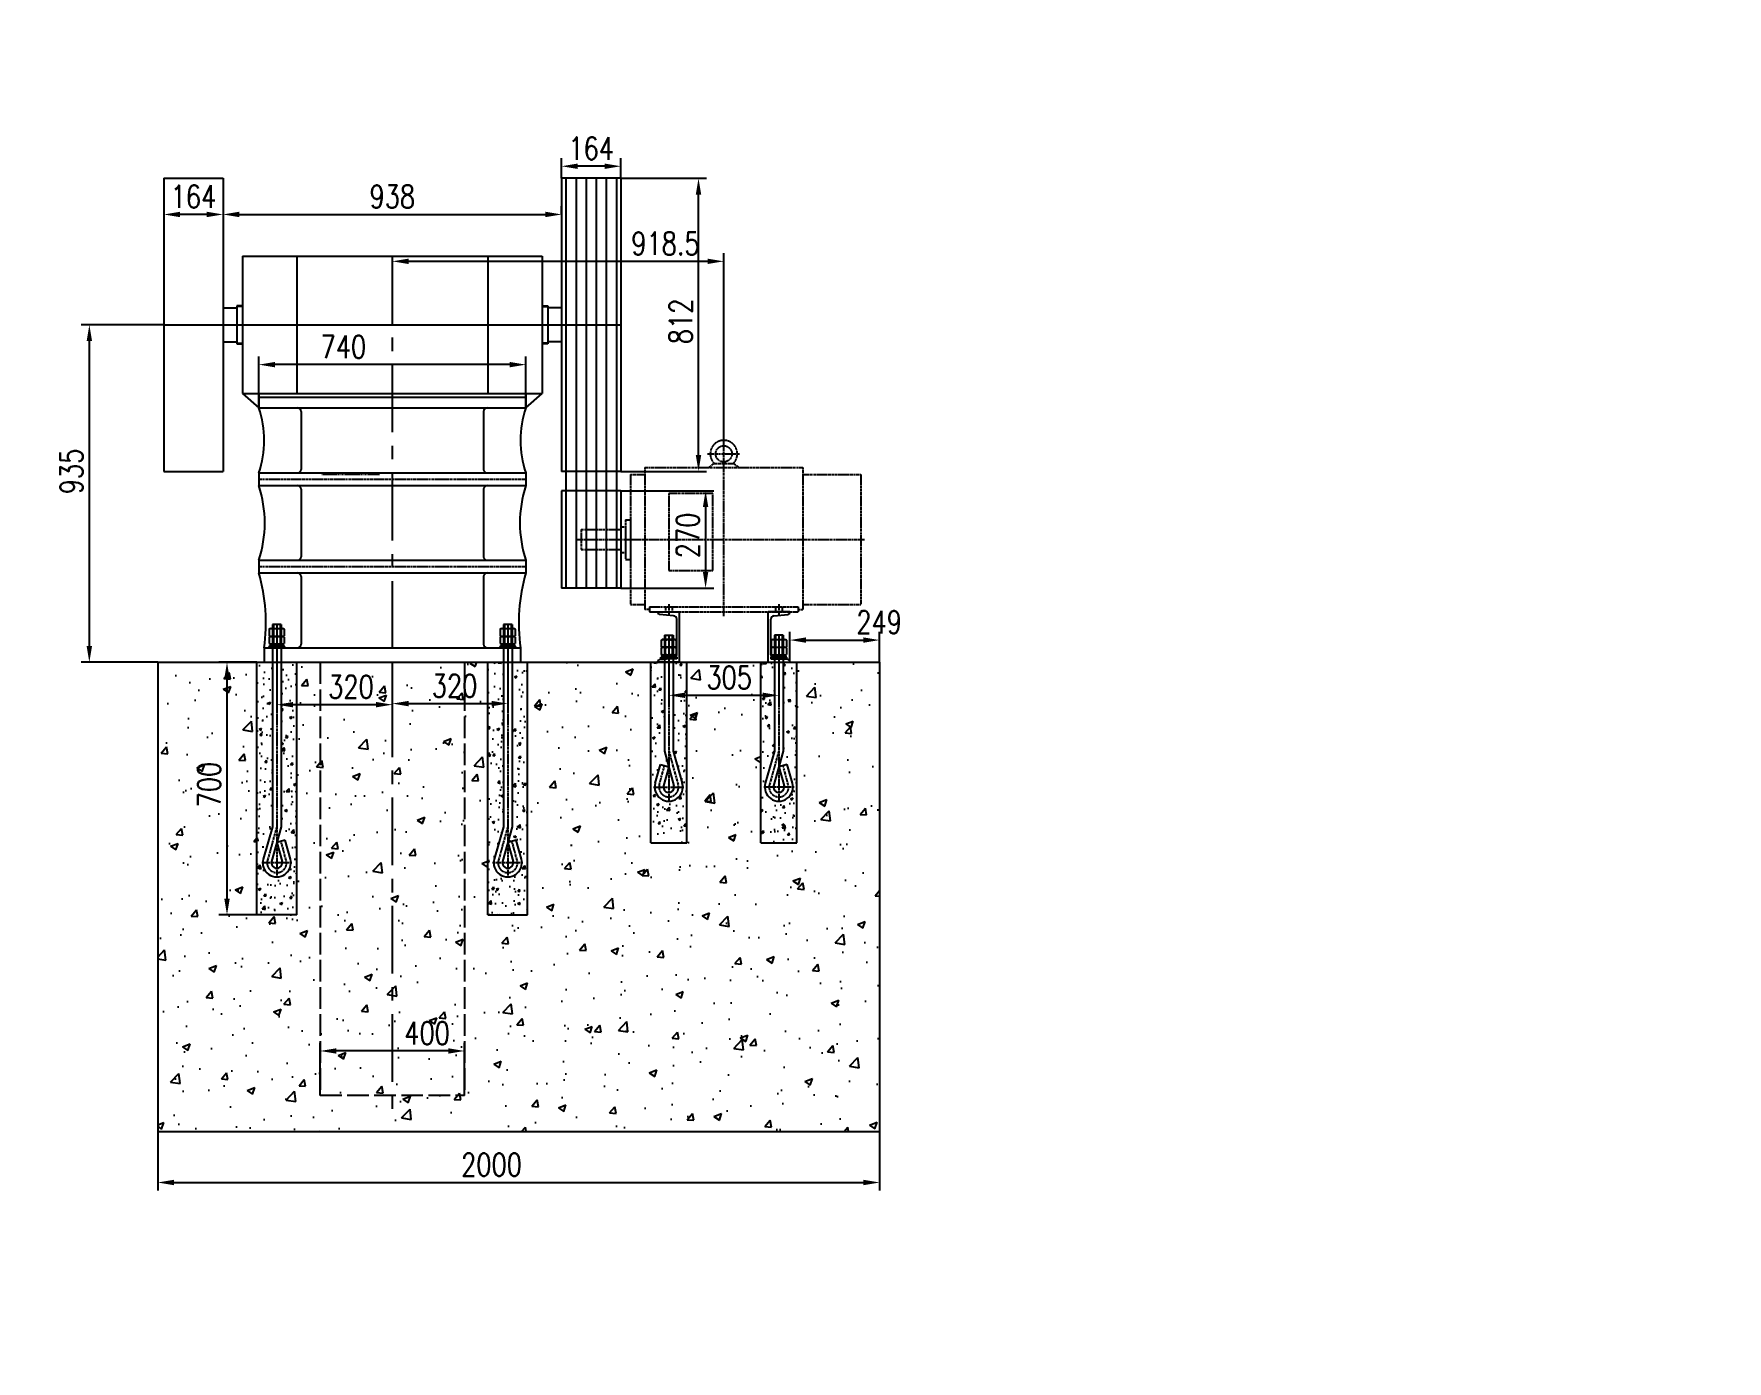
# Model space of a CAD drawing. Extents: x -2130 to 40755, y -2746 to 19315.
# Drawn here: x 11392 to 16084, y 3504 to 7182 of the extents above; entities that cross this region are included whole.
import ezdxf

# ---------------------------------------------------------------- set-up
doc = ezdxf.new("R2010")
doc.units = 0
doc.header["$LTSCALE"] = 5
doc.header["$MEASUREMENT"] = 0
for name, pattern in [('ACAD_ISO02W100', [15, 12, -3]), ('CENTER', [2, 1.25, -0.25, 0.25, -0.25]), ('DASHED', [0.75, 0.5, -0.25])]:
    doc.linetypes.add(name, pattern=pattern)
doc.layers.get('0').update_dxf_attribs({"linetype": 'CONTINUOUS'})
doc.layers.get('DEFPOINTS').update_dxf_attribs({"linetype": 'CONTINUOUS'})
for name, color, linetype in [('1', 1, 'CONTINUOUS'), ('2', 2, 'DASHED'), ('3', 3, 'CENTER'), ('DIM', 7, 'CONTINUOUS'), ('点画线', 3, 'CENTER'), ('细实线', 1, 'CONTINUOUS'), ('虚线', 2, 'ACAD_ISO02W100')]:
    doc.layers.add(name, color=color, linetype=linetype)
doc.layers.add('粗实线', color=7, linetype='CONTINUOUS', lineweight=25)
doc.styles.add('HZ', font='gbenor.shx', dxfattribs={"bigfont": 'gbcbig.shx'})
doc.styles.get("Standard").update_dxf_attribs({"font": 'gbenor.shx', "bigfont": 'gbcbig.shx'})
doc.styles.add('样式 1', font='txt.shx', dxfattribs={"width": 0.78, "bigfont": 'gbcbig.shx'})
doc.dimstyles.new('20', dxfattribs={"dimscale": 20, "dimtxt": 3.5, "dimasz": 2.5, "dimexe": 0.18, "dimexo": 0, "dimgap": 0.5, "dimtad": 1, "dimtoh": 1, "dimdsep": 46, "dimtxsty": 'Standard', "dimcen": 0.09, "dimclrd": 1, "dimclre": 1, "dimclrt": 3, "dimazin": 2, "dimtm": 1e-09, "dimtfac": 1, "dimtmove": 0, "dimatfit": 3, "dimfxl": 0, "dimtolj": 1, "dimtzin": 0, "dimarcsym": 0})
doc.dimstyles.new('ISO-25', dxfattribs={"dimscale": 18, "dimtxt": 3.5, "dimasz": 2.5, "dimexe": 1.25, "dimexo": 0, "dimgap": 1, "dimtad": 1, "dimtoh": 1, "dimdsep": 46, "dimtxsty": 'HZ', "dimcen": 2.5, "dimclrd": 1, "dimclre": 1, "dimclrt": 3, "dimadec": 0, "dimazin": 0, "dimtfac": 1, "dimtmove": 0, "dimatfit": 0, "dimfxl": 0, "dimarcsym": 0})

# ---------------------------------------------------------------- blocks, each defined once
blk = doc.blocks.new('*D77')
at = {"layer": 'DEFPOINTS', "color": 0}
for p in [(13018.6, 5916), (13018.6, 5646), (13253.6, 5646)]:
    blk.add_point(p, dxfattribs=at)
at = {"layer": '粗实线', "color": 1, "lineweight": -2}
for p, q in [((13018.6, 5916), (13276.1, 5916)), ((13253.6, 5871), (13253.6, 5691)), ((13018.6, 5646), (13276.1, 5646))]:
    blk.add_line(p, q, dxfattribs=at)
at = {"layer": '粗实线', "color": 1}
for points in [[(13246.1, 5871), (13261.1, 5871), (13253.6, 5916)], [(13246.1, 5691), (13261.1, 5691), (13253.6, 5646)]]:
    blk.add_solid(points, dxfattribs=at)
at = {"layer": '粗实线', "color": 3, "insert": (13204.1, 5792.4), "char_height": 63, "attachment_point": 5, "rotation": 90, "style": '样式 1'}
blk.add_mtext('270', dxfattribs=at)
blk = doc.blocks.new('*D76')
at = {"layer": 'DEFPOINTS', "color": 0}
for p in [(13018.6, 6782), (13234, 6782), (13018.6, 5970)]:
    blk.add_point(p, dxfattribs=at)
at = {"layer": '粗实线', "color": 1, "lineweight": -2}
for p, q in [((13018.6, 6782), (13256.5, 6782)), ((13234, 6015), (13234, 6737)), ((13018.6, 5970), (13256.5, 5970))]:
    blk.add_line(p, q, dxfattribs=at)
at = {"layer": '粗实线', "color": 1}
for points in [[(13226.5, 6737), (13241.5, 6737), (13234, 6782)], [(13226.5, 6015), (13241.5, 6015), (13234, 5970)]]:
    blk.add_solid(points, dxfattribs=at)
at = {"layer": '粗实线', "color": 3, "insert": (13184.5, 6385.5), "char_height": 63, "attachment_point": 5, "rotation": 90, "style": '样式 1'}
blk.add_mtext('812', dxfattribs=at)
blk = doc.blocks.new('*D75')
at = {"layer": 'DEFPOINTS', "color": 0}
for p in [(11546.1, 6376), (11752.6, 6376), (11735.6, 5441)]:
    blk.add_point(p, dxfattribs=at)
at = {"layer": '粗实线', "color": 1, "lineweight": -2}
for p, q in [((11752.6, 6376), (11523.6, 6376)), ((11546.1, 5486), (11546.1, 6331)), ((11735.6, 5441), (11523.6, 5441))]:
    blk.add_line(p, q, dxfattribs=at)
at = {"layer": '粗实线', "color": 1}
for points in [[(11538.6, 6331), (11553.6, 6331), (11546.1, 6376)], [(11538.6, 5486), (11553.6, 5486), (11546.1, 5441)]]:
    blk.add_solid(points, dxfattribs=at)
at = {"layer": '粗实线', "color": 3, "insert": (11496.6, 5969.8), "char_height": 63, "attachment_point": 5, "rotation": 90, "style": '样式 1'}
blk.add_mtext('935', dxfattribs=at)
blk = doc.blocks.new('*D67')
at = {"layer": 'DEFPOINTS', "color": 0}
for p in [(11916.6, 6681.9), (12854.6, 6681.9), (12854.6, 6681.9)]:
    blk.add_point(p, dxfattribs=at)
at = {"layer": '粗实线', "color": 1, "lineweight": -2}
for p, q in [((11916.6, 6681.9), (11916.6, 6659.4)), ((11961.6, 6681.9), (12809.6, 6681.9)), ((12854.6, 6681.9), (12854.6, 6704.4))]:
    blk.add_line(p, q, dxfattribs=at)
at = {"layer": '粗实线', "color": 1}
for points in [[(11961.6, 6689.4), (11961.6, 6674.4), (11916.6, 6681.9)], [(12809.6, 6689.4), (12809.6, 6674.4), (12854.6, 6681.9)]]:
    blk.add_solid(points, dxfattribs=at)
at = {"layer": '粗实线', "color": 3, "insert": (12385.6, 6731.4), "char_height": 63, "attachment_point": 5, "style": '样式 1'}
blk.add_mtext('938', dxfattribs=at)
blk = doc.blocks.new('*D74')
at = {"layer": 'DEFPOINTS', "color": 0}
for p in [(11752.6, 6782), (11916.6, 6782), (11752.6, 6681.9)]:
    blk.add_point(p, dxfattribs=at)
at = {"layer": '粗实线', "color": 1, "lineweight": -2}
for p, q in [((11752.6, 6782), (11752.6, 6659.4)), ((11916.6, 6782), (11916.6, 6659.4)), ((11871.6, 6681.9), (11797.6, 6681.9))]:
    blk.add_line(p, q, dxfattribs=at)
at = {"layer": '粗实线', "color": 1}
for points in [[(11797.6, 6689.4), (11797.6, 6674.4), (11752.6, 6681.9)], [(11871.6, 6689.4), (11871.6, 6674.4), (11916.6, 6681.9)]]:
    blk.add_solid(points, dxfattribs=at)
at = {"layer": '粗实线', "color": 3, "insert": (11834.6, 6731.4), "char_height": 63, "attachment_point": 5, "style": '样式 1'}
blk.add_mtext('164', dxfattribs=at)
blk = doc.blocks.new('*D73')
at = {"layer": 'DEFPOINTS', "color": 0}
for p in [(12854.6, 6815.5), (12854.6, 6782), (13018.6, 6782)]:
    blk.add_point(p, dxfattribs=at)
at = {"layer": '粗实线', "color": 1, "lineweight": -2}
for p, q in [((12854.6, 6782), (12854.6, 6838)), ((12973.6, 6815.5), (12899.6, 6815.5)), ((13018.6, 6782), (13018.6, 6838))]:
    blk.add_line(p, q, dxfattribs=at)
at = {"layer": '粗实线', "color": 1}
for points in [[(12899.6, 6823), (12899.6, 6808), (12854.6, 6815.5)], [(12973.6, 6823), (12973.6, 6808), (13018.6, 6815.5)]]:
    blk.add_solid(points, dxfattribs=at)
at = {"layer": '粗实线', "color": 3, "insert": (12936.6, 6865), "char_height": 63, "attachment_point": 5, "style": '样式 1'}
blk.add_mtext('164', dxfattribs=at)
blk = doc.blocks.new('*D72')
at = {"layer": 'DEFPOINTS', "color": 0}
for p in [(12015.6, 6265.7), (12015.6, 6146), (12755.6, 6146)]:
    blk.add_point(p, dxfattribs=at)
at = {"layer": '粗实线', "color": 1, "lineweight": -2}
for p, q in [((12015.6, 6146), (12015.6, 6288.2)), ((12755.6, 6146), (12755.6, 6288.2)), ((12710.6, 6265.7), (12060.6, 6265.7))]:
    blk.add_line(p, q, dxfattribs=at)
at = {"layer": '粗实线', "color": 1}
for points in [[(12060.6, 6273.2), (12060.6, 6258.2), (12015.6, 6265.7)], [(12710.6, 6273.2), (12710.6, 6258.2), (12755.6, 6265.7)]]:
    blk.add_solid(points, dxfattribs=at)
at = {"layer": '粗实线', "color": 3, "insert": (12250.1, 6315.2), "char_height": 63, "attachment_point": 5, "style": '样式 1'}
blk.add_mtext('740', dxfattribs=at)
blk = doc.blocks.new('*D71')
at = {"layer": 'DEFPOINTS', "color": 0}
for p in [(12185.6, 4364), (12185.6, 4241), (12585.6, 4241)]:
    blk.add_point(p, dxfattribs=at)
at = {"layer": '粗实线', "color": 1, "lineweight": -2}
for p, q in [((12185.6, 4241), (12185.6, 4386.5)), ((12540.6, 4364), (12230.6, 4364)), ((12585.6, 4241), (12585.6, 4386.5))]:
    blk.add_line(p, q, dxfattribs=at)
at = {"layer": '粗实线', "color": 1}
for points in [[(12230.6, 4371.5), (12230.6, 4356.5), (12185.6, 4364)], [(12540.6, 4371.5), (12540.6, 4356.5), (12585.6, 4364)]]:
    blk.add_solid(points, dxfattribs=at)
at = {"layer": '粗实线', "color": 3, "insert": (12482, 4413.5), "char_height": 63, "attachment_point": 5, "style": '样式 1'}
blk.add_mtext('400', dxfattribs=at)
blk = doc.blocks.new('*D66')
at = {"layer": 'DEFPOINTS', "color": 0}
for p in [(11735.6, 4241), (13735.6, 4241), (13735.6, 3999.5)]:
    blk.add_point(p, dxfattribs=at)
at = {"layer": '粗实线', "color": 1, "lineweight": -2}
for p, q in [((11735.6, 4241), (11735.6, 3977)), ((13735.6, 4241), (13735.6, 3977)), ((11780.6, 3999.5), (13690.6, 3999.5))]:
    blk.add_line(p, q, dxfattribs=at)
at = {"layer": '粗实线', "color": 1}
for points in [[(11780.6, 4007), (11780.6, 3992), (11735.6, 3999.5)], [(13690.6, 4007), (13690.6, 3992), (13735.6, 3999.5)]]:
    blk.add_solid(points, dxfattribs=at)
at = {"layer": '粗实线', "color": 3, "insert": (12660.5, 4049), "char_height": 63, "attachment_point": 5, "style": '样式 1'}
blk.add_mtext('2000', dxfattribs=at)
blk = doc.blocks.new('*U1', base_point=(2532.7, -20449.1))
at = {"color": 7}
for p, q in [((2599.2, -20249.1), (3037.2, -20249.1)), ((2599.2, -20249.1), (2599.2, -20642.5)), ((2777, -20249.1), (2791.5, -20237.9)), ((2791.5, -20237.9), (2845, -20237.9)), ((2845, -20237.9), (2859.5, -20249.1)), ((3037.2, -20249.1), (3037.2, -20642.5)), ((2559.3, -20269.1), (2559.3, -20629.1)), ((2559.3, -20269.1), (2599.2, -20269.1)), ((2599.2, -20269.1), (2599.2, -20629.1)), ((3037.2, -20269.1), (3037.2, -20642.5)), ((3037.2, -20269.1), (3197.7, -20269.1)), ((3197.7, -20269.1), (3197.7, -20629.1)), ((2787.7, -20321), (2665.7, -20321)), ((2665.7, -20321), (2665.7, -20534.5)), ((2787.7, -20534.5), (2787.7, -20321)), ((2546, -20394.1), (2546, -20504.1)), ((2546, -20394.1), (2559.3, -20394.1)), ((2559.3, -20394.1), (2559.3, -20504.1)), ((2422.7, -20421.6), (2532.7, -20421.6)), ((2422.7, -20421.6), (2422.7, -20476.6)), ((2532.7, -20413.4), (2532.7, -20484.9)), ((2532.7, -20413.4), (2546, -20413.4)), ((2532.7, -20421.6), (2532.7, -20476.6)), ((2546, -20413.4), (2546, -20484.9)), ((2422.7, -20476.6), (2532.7, -20476.6)), ((2532.7, -20484.9), (2546, -20484.9)), ((2546, -20504.1), (2559.3, -20504.1)), ((2665.7, -20534.5), (2787.7, -20534.5)), ((2559.3, -20629.1), (2599.2, -20629.1)), ((2612.5, -20642.5), (2599.2, -20642.5)), ((2612.5, -20635.8), (3023.9, -20635.8)), ((2612.5, -20635.8), (2612.5, -20649.1)), ((3023.9, -20635.8), (3023.9, -20649.1)), ((3023.9, -20642.5), (3037.2, -20642.5)), ((3037.2, -20629.1), (3197.7, -20629.1)), ((2612.5, -20649.1), (3023.9, -20649.1))]:
    blk.add_line(p, q, dxfattribs=at)
blk.add_circle((2818.2, -20211.6), 22.5, dxfattribs=at)
blk.add_arc((2818.2, -20211.6), 37.5, 315.573, 224.427, dxfattribs=at)
at = {"layer": '1', "color": 1}
blk.add_line((2818.2, -20174.1), (2819.2, -20174.1), dxfattribs=at)
at = {"layer": '2', "color": 2}
for p, q in [((2656.2, -20635.8), (2656.2, -20649.1)), ((2675.2, -20635.8), (2675.2, -20649.1)), ((2961.2, -20635.8), (2961.2, -20649.1)), ((2980.2, -20635.8), (2980.2, -20649.1))]:
    blk.add_line(p, q, dxfattribs=at)
at = {"layer": '3', "color": 3}
for p, q in [((2818.2, -20661.1), (2818.2, -20163.1)), ((2773.2, -20211.6), (2863.2, -20211.6)), ((2411.7, -20449.1), (3208.7, -20449.1)), ((2665.7, -20627.8), (2665.7, -20657.1)), ((2970.7, -20627.8), (2970.7, -20657.1))]:
    blk.add_line(p, q, dxfattribs=at)
blk = doc.blocks.new('*D100')
at = {"layer": 'DEFPOINTS', "color": 0}
for p in [(13151.6, 5441), (13456.6, 5441), (13456.6, 5349.5)]:
    blk.add_point(p, dxfattribs=at)
at = {"layer": '粗实线', "color": 1, "lineweight": -2}
for p, q in [((13151.6, 5441), (13151.6, 5327)), ((13456.6, 5441), (13456.6, 5327)), ((13196.6, 5349.5), (13411.6, 5349.5))]:
    blk.add_line(p, q, dxfattribs=at)
at = {"layer": '粗实线', "color": 1}
for points in [[(13196.6, 5357), (13196.6, 5342), (13151.6, 5349.5)], [(13411.6, 5357), (13411.6, 5342), (13456.6, 5349.5)]]:
    blk.add_solid(points, dxfattribs=at)
at = {"layer": '粗实线', "color": 3, "insert": (13319.1, 5399), "char_height": 63, "attachment_point": 5, "style": '样式 1'}
blk.add_mtext('305', dxfattribs=at)
blk = doc.blocks.new('*D101')
at = {"layer": 'DEFPOINTS', "color": 0}
for p in [(13735.6, 5502.5), (13486.6, 5442.3), (13735.6, 5441)]:
    blk.add_point(p, dxfattribs=at)
at = {"layer": '粗实线', "color": 1, "lineweight": -2}
for p, q in [((13486.6, 5442.3), (13486.6, 5525)), ((13531.6, 5502.5), (13690.6, 5502.5)), ((13735.6, 5441), (13735.6, 5525))]:
    blk.add_line(p, q, dxfattribs=at)
at = {"layer": '粗实线', "color": 1}
for points in [[(13531.6, 5510), (13531.6, 5495), (13486.6, 5502.5)], [(13690.6, 5510), (13690.6, 5495), (13735.6, 5502.5)]]:
    blk.add_solid(points, dxfattribs=at)
at = {"layer": '粗实线', "color": 3, "insert": (13734.5, 5552), "char_height": 63, "attachment_point": 5, "style": '样式 1'}
blk.add_mtext('249', dxfattribs=at)
blk = doc.blocks.new('*D104')
at = {"layer": 'DEFPOINTS', "color": 0}
for p in [(12010.6, 5441), (11927.5, 4741), (12010.6, 4741)]:
    blk.add_point(p, dxfattribs=at)
at = {"layer": '粗实线', "color": 1, "lineweight": -2}
for p, q in [((12010.6, 5441), (11905, 5441)), ((11927.5, 5396), (11927.5, 4786)), ((12010.6, 4741), (11905, 4741))]:
    blk.add_line(p, q, dxfattribs=at)
at = {"layer": '粗实线', "color": 1}
for points in [[(11920, 5396), (11935, 5396), (11927.5, 5441)], [(11920, 4786), (11935, 4786), (11927.5, 4741)]]:
    blk.add_solid(points, dxfattribs=at)
at = {"layer": '粗实线', "color": 3, "insert": (11878, 5102), "char_height": 63, "attachment_point": 5, "rotation": 90, "style": '样式 1'}
blk.add_mtext('700', dxfattribs=at)
blk = doc.blocks.new('*D106')
at = {"layer": 'DEFPOINTS', "color": 0}
for p in [(12065.6, 5441), (12385.6, 5441), (12065.6, 5323.5)]:
    blk.add_point(p, dxfattribs=at)
at = {"layer": '粗实线', "color": 1, "lineweight": -2}
for p, q in [((12065.6, 5441), (12065.6, 5301)), ((12385.6, 5441), (12385.6, 5301)), ((12340.6, 5323.5), (12110.6, 5323.5))]:
    blk.add_line(p, q, dxfattribs=at)
at = {"layer": '粗实线', "color": 1}
for points in [[(12110.6, 5331), (12110.6, 5316), (12065.6, 5323.5)], [(12340.6, 5331), (12340.6, 5316), (12385.6, 5323.5)]]:
    blk.add_solid(points, dxfattribs=at)
at = {"layer": '粗实线', "color": 3, "insert": (12271, 5373), "char_height": 63, "attachment_point": 5, "style": '样式 1'}
blk.add_mtext('320', dxfattribs=at)
blk = doc.blocks.new('*D107')
at = {"layer": 'DEFPOINTS', "color": 0}
for p in [(12385.6, 5441), (12705.6, 5441), (12705.6, 5326.5)]:
    blk.add_point(p, dxfattribs=at)
at = {"layer": '粗实线', "color": 1, "lineweight": -2}
for p, q in [((12385.6, 5441), (12385.6, 5304)), ((12705.6, 5441), (12705.6, 5304)), ((12430.6, 5326.5), (12660.6, 5326.5))]:
    blk.add_line(p, q, dxfattribs=at)
at = {"layer": '粗实线', "color": 1}
for points in [[(12430.6, 5334), (12430.6, 5319), (12385.6, 5326.5)], [(12660.6, 5334), (12660.6, 5319), (12705.6, 5326.5)]]:
    blk.add_solid(points, dxfattribs=at)
at = {"layer": '粗实线', "color": 3, "insert": (12558, 5376), "char_height": 63, "attachment_point": 5, "style": '样式 1'}
blk.add_mtext('320', dxfattribs=at)
blk = doc.blocks.new('*D108')
at = {"layer": 'DEFPOINTS', "color": 0}
for p in [(12385.6, 6566), (13304.1, 6552), (13304.1, 6067)]:
    blk.add_point(p, dxfattribs=at)
at = {"layer": '粗实线', "color": 1, "lineweight": -2}
for p, q in [((13304.1, 6067), (13304.1, 6574.5)), ((12385.6, 6566), (12385.6, 6529.5)), ((12430.6, 6552), (13259.1, 6552))]:
    blk.add_line(p, q, dxfattribs=at)
at = {"layer": '粗实线', "color": 1}
for points in [[(12430.6, 6559.5), (12430.6, 6544.5), (12385.6, 6552)], [(13259.1, 6559.5), (13259.1, 6544.5), (13304.1, 6552)]]:
    blk.add_solid(points, dxfattribs=at)
at = {"layer": '粗实线', "color": 3, "insert": (13142.5, 6601.5), "char_height": 63, "attachment_point": 5, "style": '样式 1'}
blk.add_mtext('918.5', dxfattribs=at)
blk = doc.blocks.new('*U2')
at = {"layer": '3', "color": 7, "linetype": 'Continuous'}
for p, q in [((212.3, -21297.5), (212.3, -21301.5)), ((256.3, -21297.5), (212.3, -21297.5)), ((256.3, -21301.5), (256.3, -21297.5)), ((212.3, -21301.5), (256.3, -21301.5))]:
    blk.add_line(p, q, dxfattribs=at)
at = {"layer": '3', "color": 3, "linetype": 'CENTER'}
blk.add_line((234.3, -21289.5), (234.3, -21309.5), dxfattribs=at)
blk = doc.blocks.new('*U3')
at = {"layer": '3', "color": 7, "linetype": 'Continuous'}
for p, q in [((216.1, -21291.5), (216.1, -21297.5)), ((252.6, -21291.5), (216.1, -21291.5)), ((216.1, -21297.5), (252.6, -21297.5)), ((234.3, -21297.5), (230.8, -21291.5)), ((234.3, -21291.5), (237.8, -21297.5)), ((252.6, -21297.5), (252.6, -21291.5))]:
    blk.add_line(p, q, dxfattribs=at)
at = {"layer": '3', "color": 3, "linetype": 'CENTER'}
blk.add_line((234.3, -21279.5), (234.3, -21309.5), dxfattribs=at)
blk = doc.blocks.new('*U4')
at = {"layer": '3', "color": 7, "linetype": 'Continuous'}
for p, q in [((213.5, -21271.6), (216.3, -21270)), ((213.5, -21271.6), (213.5, -21289.9)), ((213.5, -21289.9), (216.3, -21291.5)), ((216.3, -21270), (252.3, -21270)), ((216.3, -21291.5), (252.3, -21291.5)), ((223.9, -21271.6), (223.9, -21289.9)), ((244.7, -21271.6), (244.7, -21289.9)), ((252.3, -21270), (255.1, -21271.6)), ((252.3, -21291.5), (255.1, -21289.9)), ((255.1, -21271.6), (255.1, -21289.9))]:
    blk.add_line(p, q, dxfattribs=at)
at = {"layer": '3', "color": 3, "linetype": 'CENTER'}
blk.add_line((234.3, -21265.7), (234.3, -21295.8), dxfattribs=at)
at = {"layer": '3', "color": 7, "linetype": 'Continuous'}
for centre, radius, start, end in [((218.7, -21279.2), 9.2, 55.6158, 124.3842), ((218.7, -21282.3), 9.2, 235.6158, 304.3842), ((234.3, -21304.4), 34.4, 72.412, 107.588), ((234.3, -21257.1), 34.4, 252.412, 287.588), ((249.9, -21279.2), 9.2, 55.6158, 124.3842), ((249.9, -21282.3), 9.2, 235.6158, 304.3842)]:
    blk.add_arc(centre, radius, start, end, dxfattribs=at)
blk = doc.blocks.new('*D278')
at = {"color": 1, "lineweight": -2}
for p, q in [((6935.4, 16333.9), (7097.2, 16333.9)), ((7093.6, 16283.9), (7093.6, 16121.9)), ((6935.4, 16071.9), (7097.2, 16071.9))]:
    blk.add_line(p, q, dxfattribs=at)
at = {"color": 1}
for points in [[(7085.3, 16283.9), (7101.9, 16283.9), (7093.6, 16333.9)], [(7085.3, 16121.9), (7101.9, 16121.9), (7093.6, 16071.9)]]:
    blk.add_solid(points, dxfattribs=at)
at = {"layer": 'DEFPOINTS', "color": 0}
for p in [(6935.4, 16333.9), (6935.4, 16071.9), (7093.6, 16071.9), (39034.1, 3641.5), (39354.1, 3641.5), (39354.1, 3527)]:
    blk.add_point(p, dxfattribs=at)
at = {"layer": '粗实线', "color": 1, "lineweight": -2}
for p, q in [((39034.1, 3641.5), (39034.1, 3504.5)), ((39354.1, 3641.5), (39354.1, 3504.5)), ((39079.1, 3527), (39309.1, 3527))]:
    blk.add_line(p, q, dxfattribs=at)
at = {"layer": '粗实线', "color": 1}
for points in [[(39079.1, 3534.5), (39079.1, 3519.5), (39034.1, 3527)], [(39309.1, 3534.5), (39309.1, 3519.5), (39354.1, 3527)]]:
    blk.add_solid(points, dxfattribs=at)
at = {"color": 3, "insert": (7048.6, 16202.9), "char_height": 70, "attachment_point": 5, "rotation": 90}
blk.add_mtext('\\A1;262', dxfattribs=at)
at = {"layer": '粗实线', "color": 3, "insert": (39206.5, 3576.5), "char_height": 63, "attachment_point": 5, "style": '样式 1'}
blk.add_mtext('320', dxfattribs=at)

msp = doc.modelspace()

# ---------------------------------------------------------------- hatches: boundary and pattern name
h = msp.add_hatch()
h.set_pattern_fill('AR-CONC', color=256, scale=30, style=0)
h.paths.add_polyline_path([(13406.5827, 4941.0272), (13406.5827, 5441.0272), (13201.5827, 5441.0272), (13201.5827, 4941.0272), (13101.5827, 4941.0272), (13101.5827, 5441.0272), (12760.5827, 5441.0272), (12760.5827, 4741.0272), (12650.5827, 4741.0272), (12650.5827, 5441.0272), (12585.5827, 5441.0272), (12585.5827, 4241.0272), (12185.5827, 4241.0272), (12185.5827, 5441.0272), (12120.5827, 5441.0272), (12120.5827, 4741.0272), (12010.5827, 4741.0272), (12010.5827, 5441.0272), (11735.5827, 5441.0272), (11735.5827, 4141.0272), (13735.5827, 4141.0272), (13735.5827, 5441.0272), (13506.5827, 5441.0272), (13506.5827, 4941.0272)])
h.paths.add_polyline_path([(12385.5827, 5441.0272), (12185.5827, 5441.0272), (12185.5827, 4241.0272), (12385.5827, 4241.0272)], flags=17)
h.paths.add_polyline_path([(12385.5827, 4241.0272), (12585.5827, 4241.0272), (12585.5827, 5441.0272), (12385.5827, 5441.0272)], flags=17)
h.paths.add_polyline_path([(13241.9077, 5446.25), (13396.2577, 5446.25), (13396.2577, 5351.75), (13241.9077, 5351.75)], flags=9)
h.paths.add_polyline_path([(11830.75, 5028.92), (11830.75, 5175.08), (11925.25, 5175.08), (11925.25, 5028.92)], flags=24)
h.paths.add_polyline_path([(12480.825, 5423.25), (12635.175, 5423.25), (12635.175, 5328.75), (12480.825, 5328.75)], flags=25)
h.paths.add_polyline_path([(12193.825, 5420.25), (12348.175, 5420.25), (12348.175, 5325.75), (12193.825, 5325.75)], flags=24)
h.paths.add_polyline_path([(12408.9284, 4460.75), (12555.0884, 4460.75), (12555.0884, 4366.25), (12408.9284, 4366.25)], flags=24)
h = msp.add_hatch()
h.set_pattern_fill('AR-CONC', color=256, scale=10, style=0)
h.set_pattern_definition([(50, (0, 0), (71.72602, -6.27521), [7.5, -82.5]), (355, (0, 0), (-13.87513, 75.2192), [6, -66]), (100.4514, (5.98, -0.52), (57.85094, 68.94395), [6.37402, -70.1142]), (46.1842, (0, 20), (106.7241, -16.5519), [11.25, -123.75]), (96.6356, (8.89, 18.62), (93.4663, 97.4118), [9.561, -105.1713]), (351.1842, (0, 20), (93.4662, 97.4119), [9, -99]), (21, (10, 15), (59.6907, -40.2619), [7.5, -82.5]), (326, (10, 15), (24.33153, 72.515), [6, -66]), (71.4514, (14.974, 11.645), (84.02226, 32.25305), [6.37402, -70.1142]), (37.5, (0, 0), (1.215986, 33.289385), [0, -65.2, 0, -67, 0, -66.25]), (7.5, (0, 0), (26.30695, 39.44117), [0, -38.2, 0, -63.7, 0, -25.25]), (327.5, (-22.3, 0), (53.382244, -2.255487), [0, -25, 0, -78, 0, -103.5]), (317.5, (-32.3, 0), (58.31862, 10.0105), [0, -32.5, 0, -51.8, 0, -73.5])])
h.paths.add_polyline_path([(13506.5827, 5441.0272), (13468.5827, 5441.0272), (13468.5827, 5194.9718), (13456.5827, 5151.4291), (13479.7202, 5157.8056), (13494.0834, 5105.6817, -1.325575571), (13419.0821, 5105.6817), (13444.5827, 5194.9718), (13444.5827, 5441.0272), (13426.5827, 5441.0272), (13406.5827, 5441.0272), (13406.5827, 4941.0272), (13506.5827, 4941.0272)])
h.paths.add_polyline_path([(13201.5827, 5441.0272), (13163.5827, 5441.0272), (13163.5827, 5194.9718), (13189.0834, 5105.6817, -1.325575571), (13114.0821, 5105.6817), (13128.4453, 5157.8056), (13151.5827, 5151.4291), (13139.5827, 5194.9718), (13139.5827, 5441.0272), (13121.5827, 5441.0272), (13101.5827, 5441.0272), (13101.5827, 4941.0272), (13201.5827, 4941.0272)])
h.paths.add_polyline_path([(12760.5827, 5441.0272), (12717.5827, 5441.0272), (12717.5827, 4985.0718), (12705.5827, 4941.5291), (12728.7202, 4947.9056), (12743.0834, 4895.7817, -1.325575571), (12668.0821, 4895.7817), (12693.5827, 4985.0718), (12693.5827, 5441.0272), (12650.5827, 5441.0272), (12650.5827, 4741.0272), (12760.5827, 4741.0272)])
h.paths.add_polyline_path([(12120.5827, 5441.0272), (12077.5827, 5441.0272), (12077.5827, 4985.0718), (12065.5827, 4941.5291), (12088.7202, 4947.9056), (12103.0834, 4895.7817, -1.325575571), (12028.0821, 4895.7817), (12053.5827, 4985.0718), (12053.5827, 5441.0272), (12010.5827, 5441.0272), (12010.5827, 4741.0272), (12120.5827, 4741.0272)])

# ---------------------------------------------------------------- linework, layer by layer
at = {"color": 7}
for p, q in [((12854.5827, 5816.7772), (12854.5827, 5745.2772)), ((12854.5827, 5808.5272), (12854.5827, 5753.5272)), ((12053.5827, 5546.0718), (12053.5827, 4985.0718)), ((12077.5827, 5546.0718), (12053.5827, 5546.0718)), ((12077.5827, 5546.0718), (12077.5827, 4985.0718)), ((12717.5827, 5546.0718), (12693.5827, 5546.0718)), ((12693.5827, 5546.0718), (12693.5827, 4985.0718)), ((12717.5827, 5546.0718), (12717.5827, 4985.0718)), ((13139.5827, 5515.9718), (13139.5827, 5194.9718)), ((13139.5827, 5515.9718), (13163.5827, 5515.9718)), ((13163.5827, 5515.9718), (13163.5827, 5194.9718)), ((13444.5827, 5515.9718), (13444.5827, 5194.9718)), ((13468.5827, 5515.9718), (13444.5827, 5515.9718)), ((13468.5827, 5515.9718), (13468.5827, 5194.9718)), ((12077.5827, 5486.0718), (12053.5827, 5486.0718)), ((12717.5827, 5486.0718), (12693.5827, 5486.0718)), ((13139.5827, 5455.9718), (13163.5827, 5455.9718)), ((13468.5827, 5455.9718), (13444.5827, 5455.9718)), ((13139.5827, 5194.9718), (13166.0436, 5098.9571)), ((13163.5827, 5194.9718), (13189.0834, 5105.6817)), ((13444.5827, 5194.9718), (13419.0821, 5105.6817)), ((13468.5827, 5194.9718), (13442.1219, 5098.9571)), ((13114.0821, 5105.6817), (13128.4453, 5157.8056)), ((13128.4453, 5157.8056), (13151.5827, 5151.4291)), ((13151.5827, 5151.4291), (13137.1219, 5098.9571)), ((13479.7202, 5157.8056), (13456.5827, 5151.4291)), ((13456.5827, 5151.4291), (13471.0436, 5098.9571)), ((13494.0834, 5105.6817), (13479.7202, 5157.8056)), ((12053.5827, 4985.0718), (12028.0821, 4895.7817)), ((12077.5827, 4985.0718), (12051.1219, 4889.0571)), ((12693.5827, 4985.0718), (12668.0821, 4895.7817)), ((12717.5827, 4985.0718), (12691.1219, 4889.0571)), ((12088.7202, 4947.9056), (12065.5827, 4941.5291)), ((12065.5827, 4941.5291), (12080.0436, 4889.0571)), ((12103.0834, 4895.7817), (12088.7202, 4947.9056)), ((12728.7202, 4947.9056), (12705.5827, 4941.5291)), ((12705.5827, 4941.5291), (12720.0436, 4889.0571)), ((12743.0834, 4895.7817), (12728.7202, 4947.9056))]:
    msp.add_line(p, q, dxfattribs=at)
msp.add_line((11735.5827, 4141.0272), (13735.5827, 4141.0272))
for centre, radius, start, end in [((13151.5827, 5094.9718), 39, 164.0610213, 15.9389787), ((13151.5827, 5094.9718), 15, 164.5922146, 15.4077854), ((13456.5827, 5094.9718), 39, 164.0610213, 15.9389787), ((13456.5827, 5094.9718), 15, 164.5922146, 15.4077854), ((12065.5827, 4885.0718), 39, 164.0610213, 15.9389787), ((12065.5827, 4885.0718), 15, 164.5922146, 15.4077854), ((12705.5827, 4885.0718), 39, 164.0610213, 15.9389787), ((12705.5827, 4885.0718), 15, 164.5922146, 15.4077854)]:
    msp.add_arc(centre, radius, start, end, dxfattribs=at)
at = {"layer": '1', "color": 1}
for p, q in [((12055.9827, 5546.0718), (12055.9827, 5486.0718)), ((12075.1827, 5546.0718), (12075.1827, 5486.0718)), ((12695.9827, 5546.0718), (12695.9827, 5486.0718)), ((12715.1827, 5546.0718), (12715.1827, 5486.0718)), ((13141.9827, 5515.9718), (13141.9827, 5455.9718)), ((13161.1827, 5515.9718), (13161.1827, 5455.9718)), ((13446.9827, 5515.9718), (13446.9827, 5455.9718)), ((13466.1827, 5515.9718), (13466.1827, 5455.9718)), ((12055.9827, 5486.0718), (12053.5827, 5483.0718)), ((12075.1827, 5486.0718), (12077.5827, 5483.0718)), ((12695.9827, 5486.0718), (12693.5827, 5483.0718)), ((12715.1827, 5486.0718), (12717.5827, 5483.0718)), ((13141.9827, 5455.9718), (13139.5827, 5452.9718)), ((13161.1827, 5455.9718), (13163.5827, 5452.9718)), ((13466.1827, 5455.9718), (13468.5827, 5452.9718))]:
    msp.add_line(p, q, dxfattribs=at)
at = {"layer": '2'}
msp.add_line((12350.0827, 5961.0272), (12189.5827, 5961.0272), dxfattribs=at)
at = {"layer": '3', "color": 3}
for p, q in [((13456.5827, 5602.3272), (13456.5827, 5573.0272)), ((13151.5827, 5480.2272), (13151.5827, 5450.9272)), ((13151.5827, 5194.9718), (13177.58, 5102.2618)), ((13456.5827, 5194.9718), (13430.5855, 5102.2618)), ((13125.5855, 5102.2618), (13140.014, 5154.6174)), ((13482.58, 5102.2618), (13468.1515, 5154.6174)), ((13109.5827, 5094.9718), (13193.5827, 5094.9718)), ((13498.5827, 5094.9718), (13414.5827, 5094.9718)), ((12065.5827, 4985.0718), (12039.5855, 4892.3618)), ((12705.5827, 4985.0718), (12679.5855, 4892.3618)), ((12091.58, 4892.3618), (12077.1515, 4944.7174)), ((12731.58, 4892.3618), (12717.1515, 4944.7174)), ((12107.5827, 4885.0718), (12023.5827, 4885.0718)), ((12747.5827, 4885.0718), (12663.5827, 4885.0718))]:
    msp.add_line(p, q, dxfattribs=at)
for centre in [(13151.5827, 5094.9718), (13456.5827, 5094.9718), (12065.5827, 4885.0718), (12705.5827, 4885.0718)]:
    msp.add_arc(centre, 27, 164.3357331, 15.6642669, dxfattribs=at)
at = {"layer": 'DIM'}
for p, q in [((11970.5827, 6186.0272), (12015.5827, 6146.0272)), ((12755.5827, 6146.0272), (12800.5827, 6186.0272))]:
    msp.add_line(p, q, dxfattribs=at)
at = {"layer": '点画线', "ltscale": 30}
msp.add_line((12385.5827, 6566.0272), (12385.5827, 4186.5354), dxfattribs=at)
at = {"layer": '点画线'}
for p, q in [((11752.5827, 6376.0272), (13018.5827, 6376.0272)), ((11764.1696, 6376.0272), (13006.9959, 6376.0272)), ((12015.5827, 5948.0272), (12755.5827, 5948.0272)), ((12015.5827, 5706.0272), (12755.5827, 5706.0272)), ((12065.5827, 5546.0718), (12065.5827, 4846.0718)), ((12065.5827, 5539.69), (12065.5827, 5353.9671)), ((12705.5827, 5546.0718), (12705.5827, 4846.0718)), ((12705.5827, 5539.69), (12705.5827, 5353.9671)), ((13151.5827, 5515.9718), (13151.5827, 5055.9718)), ((13456.5827, 5515.9718), (13456.5827, 5055.9718))]:
    msp.add_line(p, q, dxfattribs=at)
at = {"layer": '粗实线'}
for p, q in [((11752.5827, 6782.0272), (11752.5827, 5970.0272)), ((11752.5827, 6782.0272), (11916.5827, 6782.0272)), ((11916.5827, 6782.0272), (11916.5827, 5970.0272)), ((12854.5827, 6782.0272), (12854.5827, 5970.0272)), ((13018.5827, 6782.0272), (12854.5827, 6782.0272)), ((12866.5827, 6782.0272), (12866.5827, 5646.0272)), ((12894.5827, 6782.0272), (12894.5827, 5646.0272)), ((12922.5827, 6782.0272), (12922.5827, 5646.0272)), ((12950.5827, 6782.0272), (12950.5827, 5646.0272)), ((12978.5827, 6782.0272), (12978.5827, 5646.0272)), ((13006.5827, 6782.0272), (13006.5827, 5646.0272)), ((13018.5827, 6782.0272), (13018.5827, 5970.0272)), ((11970.5827, 6566.0272), (11970.5827, 6186.0272)), ((11970.5827, 6566.0272), (12800.5827, 6566.0272)), ((12120.5827, 6566.0272), (12120.5827, 6186.0272)), ((12650.5827, 6566.0272), (12650.5827, 6186.0272)), ((12800.5827, 6566.0272), (12800.5827, 6186.0272)), ((11970.5827, 6428.5272), (11954.5827, 6428.5272)), ((11954.5827, 6428.5272), (11954.5827, 6323.5272)), ((12800.5827, 6428.5272), (12816.5827, 6428.5272)), ((12816.5827, 6428.5272), (12816.5827, 6323.5272)), ((11916.5827, 6423.5272), (11954.5827, 6423.5272)), ((12854.5827, 6423.5272), (12816.5827, 6423.5272)), ((11916.5827, 6328.5272), (11954.5827, 6328.5272)), ((11954.5827, 6323.5272), (11970.5827, 6323.5272)), ((12816.5827, 6323.5272), (12800.5827, 6323.5272)), ((12854.5827, 6328.5272), (12816.5827, 6328.5272)), ((11970.5827, 6186.0272), (12800.5827, 6186.0272)), ((12015.5827, 6186.0272), (12015.5827, 6146.0272)), ((12015.5827, 6176.0272), (12755.5827, 6176.0272)), ((12755.5827, 6186.0272), (12755.5827, 6146.0272)), ((12015.5827, 6146.0272), (12755.5827, 6146.0272)), ((12132.5827, 6136.0272), (12132.5827, 5975.5272)), ((12638.5827, 6136.0272), (12638.5827, 5975.5272)), ((11752.5827, 5970.0272), (11916.5827, 5970.0272)), ((12015.5827, 5965.5272), (12015.5827, 5930.5272)), ((12015.5827, 5965.5272), (12755.5827, 5965.5272)), ((12755.5827, 5965.5272), (12755.5827, 5930.5272)), ((13018.5827, 5970.0272), (12854.5827, 5970.0272)), ((12015.5827, 5930.5272), (12755.5827, 5930.5272)), ((12132.5827, 5920.5272), (12132.5827, 5733.5272)), ((12638.5827, 5920.5272), (12638.5827, 5733.5272)), ((13018.5827, 5916.0272), (12854.5827, 5916.0272)), ((12854.5827, 5916.0272), (12854.5827, 5646.0272)), ((13018.5827, 5916.0272), (13018.5827, 5646.0272)), ((12015.5827, 5723.5272), (12015.5827, 5688.5272)), ((12015.5827, 5723.5272), (12755.5827, 5723.5272)), ((12015.5827, 5688.5272), (12755.5827, 5688.5272)), ((12132.5827, 5678.5272), (12132.5827, 5491.0272)), ((12638.5827, 5678.5272), (12638.5827, 5491.0272)), ((12755.5827, 5723.5272), (12755.5827, 5688.5272)), ((13018.5827, 5646.0272), (12854.5827, 5646.0272)), ((13121.5827, 5581.0272), (13181.5827, 5581.0272)), ((13121.5827, 5581.0272), (13121.5827, 5578.4259)), ((13165.028, 5569.7827), (13125.8601, 5573.6995)), ((13173.5827, 5461.7246), (13173.5827, 5560.3298)), ((13181.5827, 5441.0272), (13181.5827, 5581.0272)), ((13426.5827, 5441.0272), (13426.5827, 5581.0272)), ((13486.5827, 5581.0272), (13426.5827, 5581.0272)), ((13434.5827, 5461.7246), (13434.5827, 5560.3298)), ((13443.1375, 5569.7827), (13482.3054, 5573.6995)), ((13486.5827, 5581.0272), (13486.5827, 5578.4259)), ((12030.5827, 5481.0272), (12030.5827, 5441.0272)), ((12030.5827, 5481.0272), (12740.5827, 5481.0272)), ((12740.5827, 5481.0272), (12740.5827, 5441.0272)), ((13121.5827, 5441.0272), (13121.5827, 5443.6285)), ((13125.8601, 5448.3549), (13165.028, 5452.2717)), ((13482.3054, 5448.3549), (13443.1375, 5452.2717)), ((13486.5827, 5441.0272), (13486.5827, 5443.6285)), ((11735.5827, 5441.0272), (13735.5827, 5441.0272)), ((11735.5827, 5441.0272), (11735.5827, 4141.0272)), ((12010.5827, 4741.0272), (12010.5827, 5441.0272)), ((12120.5827, 4741.0272), (12120.5827, 5441.0272)), ((12650.5827, 4741.0272), (12650.5827, 5441.0272)), ((12760.5827, 4741.0272), (12760.5827, 5441.0272)), ((13101.5827, 4941.0272), (13101.5827, 5441.0272)), ((13181.5827, 5441.0272), (13121.5827, 5441.0272)), ((13201.5827, 4941.0272), (13201.5827, 5441.0272)), ((13406.5827, 4941.0272), (13406.5827, 5441.0272)), ((13426.5827, 5441.0272), (13486.5827, 5441.0272)), ((13506.5827, 4941.0272), (13506.5827, 5441.0272)), ((13735.5827, 5441.0272), (13735.5827, 4141.0272)), ((13101.5827, 4941.0272), (13201.5827, 4941.0272)), ((13406.5827, 4941.0272), (13506.5827, 4941.0272)), ((12120.5827, 4741.0272), (12010.5827, 4741.0272)), ((12650.5827, 4741.0272), (12760.5827, 4741.0272))]:
    msp.add_line(p, q, dxfattribs=at)
for centre, radius, start, end in [((11750.5263, 6055.7772), 280, 341.1966267, 18.8033733), ((12122.5827, 6136.0272), 10, 0, 90), ((12648.5827, 6136.0272), 10, 90, 180), ((13020.6392, 6055.7772), 280, 161.1966267, 198.8033733), ((12122.5827, 5975.5272), 10, 270, 0), ((12648.5827, 5975.5272), 10, 180, 270), ((11702.2335, 5827.0272), 330, 341.7214881, 18.2785119), ((12122.5827, 5920.5272), 10, 0, 90), ((12648.5827, 5920.5272), 10, 90, 180), ((13068.932, 5827.0272), 330, 161.7214881, 198.2785119), ((12122.5827, 5733.5272), 10, 270, 0), ((12648.5827, 5733.5272), 10, 180, 270), ((11532.6605, 5549.325), 502.5844, 352.189729, 16.0796137), ((12122.5827, 5678.5272), 10, 0, 90), ((12648.5827, 5678.5272), 10, 90, 180), ((13238.5049, 5549.325), 502.5844, 163.9203863, 187.810271), ((13126.3327, 5578.4259), 4.75, 180, 264.2894069), ((13164.0827, 5560.3298), 9.5, 0, 84.2894069), ((13444.0827, 5560.3298), 9.5, 95.7105931, 180), ((13481.8327, 5578.4259), 4.75, 275.7105931, 0), ((12122.5827, 5491.0272), 10, 270, 0), ((12648.5827, 5491.0272), 10, 180, 270), ((13126.3327, 5443.6285), 4.75, 95.7105931, 180), ((13164.0827, 5461.7246), 9.5, 275.7105931, 0), ((13444.0827, 5461.7246), 9.5, 180, 264.2894069), ((13481.8327, 5443.6285), 4.75, 0, 84.2894069)]:
    msp.add_arc(centre, radius, start, end, dxfattribs=at)
at = {"layer": '细实线'}
for p, q in [((11970.5827, 6426.5272), (11954.5827, 6426.5272)), ((12800.5827, 6426.5272), (12816.5827, 6426.5272)), ((11954.5827, 6325.5272), (11970.5827, 6325.5272)), ((12816.5827, 6325.5272), (12800.5827, 6325.5272))]:
    msp.add_line(p, q, dxfattribs=at)
at = {"layer": '虚线'}
for p, q in [((12185.5827, 5441.0272), (12185.5827, 4241.0272)), ((12585.5827, 5441.0272), (12585.5827, 4241.0272)), ((12185.5827, 4241.0272), (12585.5827, 4241.0272))]:
    msp.add_line(p, q, dxfattribs=at)

# ---------------------------------------------------------------- block references
at = {"layer": '3'}
msp.add_blockref('*U1', (13018.5827, 5781.0272), dxfattribs=at)
at = {"layer": '3', "color": 3, "linetype": 'CENTER'}
for name, p in [('*U4', (11831.2757, 26804.1415)), ('*U4', (12471.2757, 26804.1415)), ('*U2', (11831.2757, 26782.5378)), ('*U4', (11831.2757, 26782.5378)), ('*U3', (11831.2757, 26782.5378)), ('*U2', (12471.2757, 26782.5378)), ('*U4', (12471.2757, 26782.5378)), ('*U3', (12471.2757, 26782.5378)), ('*U4', (13222.2757, 26774.0415)), ('*U2', (13222.2757, 26752.4378)), ('*U4', (13222.2757, 26752.4378)), ('*U3', (13222.2757, 26752.4378))]:
    msp.add_blockref(name, p, dxfattribs=at)
at = {"layer": '3', "color": 3, "linetype": 'CENTER', "xscale": -1}
for name, p in [('*U4', (13385.8898, 26774.0415)), ('*U2', (13385.8898, 26752.4378)), ('*U4', (13385.8898, 26752.4378)), ('*U3', (13385.8898, 26752.4378))]:
    msp.add_blockref(name, p, dxfattribs=at)

# ---------------------------------------------------------------- dimensions: what is measured, and where the dimension line sits
dim = msp.add_linear_dim(base=(7093.5862, 16071.873), p1=(6935.3888, 16333.873), p2=(6935.3888, 16071.873), angle=90, dimstyle='20')
dim.commit()
dim.dimension.update_dxf_attribs({"geometry": '*D278', "text_midpoint": (7048.5862, 16202.873)})
at = {"layer": '粗实线'}
for base, p1, p2, picture, middle in [((39354.0827, 3527), (39034.0827, 3641.5272), (39354.0827, 3641.5272), '*D278', (39206.5, 3527)), ((12854.5827, 6815.5), (13018.5827, 6782.0272), (12854.5827, 6782.0272), '*D73', (12936.5827, 6815.5)), ((11752.5827, 6681.9087), (11916.5827, 6782.0272), (11752.5827, 6782.0272), '*D74', (11834.5827, 6681.9087)), ((12854.5827, 6681.9087), (11916.5827, 6681.9087), (12854.5827, 6681.9087), '*D67', (12385.5827, 6681.9087)), ((13304.0827, 6552), (12385.5827, 6566.0272), (13304.0827, 6067.0272), '*D108', (13142.5, 6552)), ((12015.5827, 6265.7064), (12755.5827, 6146.0272), (12015.5827, 6146.0272), '*D72', (12250.0724, 6265.7064)), ((13735.5827, 5502.5), (13486.5827, 5442.3279), (13735.5827, 5441.0272), '*D101', (13734.5, 5502.5)), ((12065.5827, 5323.5), (12385.5827, 5441.0272), (12065.5827, 5441.0272), '*D106', (12271, 5323.5)), ((12705.5827, 5326.5), (12385.5827, 5441.0272), (12705.5827, 5441.0272), '*D107', (12558, 5326.5)), ((13456.5827, 5349.5), (13151.5827, 5441.0272), (13456.5827, 5441.0272), '*D100', (13319.0827, 5349.5)), ((12185.5827, 4364), (12585.5827, 4241.0272), (12185.5827, 4241.0272), '*D71', (12482.0084, 4364))]:
    dim = msp.add_linear_dim(base=base, p1=p1, p2=p2, dimstyle='ISO-25', override={"dimtxsty": '样式 1'}, dxfattribs=at)
    dim.commit()
    dim.dimension.update_dxf_attribs({"geometry": picture, "text_midpoint": middle, "dimtype": 160})
for base, p1, p2, angle, picture, middle in [((13234, 6782.0272), (13018.5827, 5970.0272), (13018.5827, 6782.0272), 90, '*D76', (13234, 6385.5)), ((11546.0885, 6376.0272), (11735.5827, 5441.0272), (11752.5827, 6376.0272), 90, '*D75', (11546.0885, 5969.8011)), ((13253.6196, 5646.0272), (13018.5827, 5916.0272), (13018.5827, 5646.0272), 90, '*D77', (13253.6196, 5792.3801)), ((11927.5, 4741.0272), (12010.5827, 5441.0272), (12010.5827, 4741.0272), 90, '*D104', (11927.5, 5102)), ((13735.5827, 3999.5), (11735.5827, 4241.0272), (13735.5827, 4241.0272), 180, '*D66', (12660.5, 3999.5))]:
    dim = msp.add_linear_dim(base=base, p1=p1, p2=p2, angle=angle, dimstyle='ISO-25', override={"dimtxsty": '样式 1'}, dxfattribs=at)
    dim.commit()
    dim.dimension.update_dxf_attribs({"geometry": picture, "text_midpoint": middle, "dimtype": 160})

doc.saveas('drawing.dxf')
